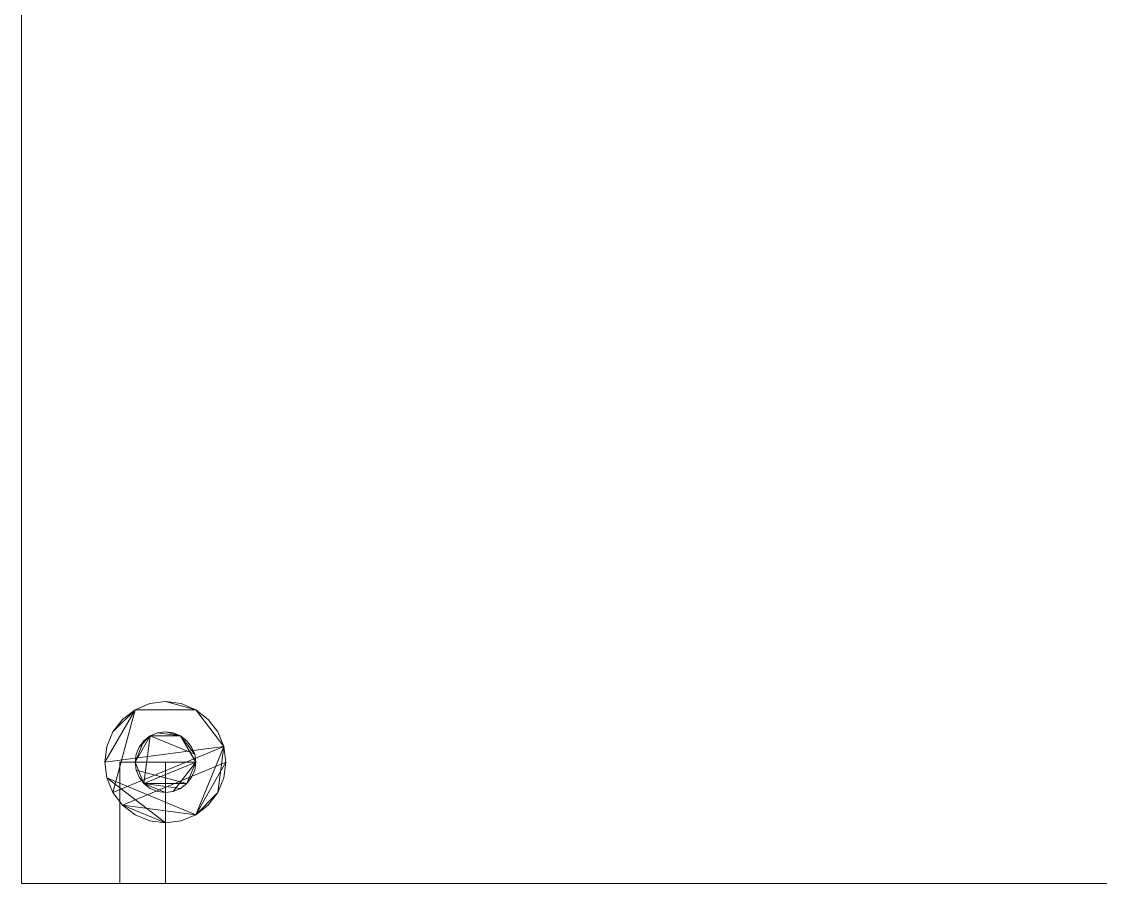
# Model space of a CAD drawing. Header units: feet. Extents: x 1888 to 2477, y 2252 to 2616.
# Drawn here: x 2243.97 to 2266.26, y 2252.41 to 2270.21 of the extents above; entities that cross this region are included whole.
import ezdxf

# ---------------------------------------------------------------- set-up
doc = ezdxf.new("R2010")
doc.units = ezdxf.units.FT
doc.layers.add('3D-F-AFFFEQM', color=3, linetype='Continuous', lineweight=9)

# ---------------------------------------------------------------- blocks, each defined once
blk = doc.blocks.new('Refrigerator')
at = {"layer": '3D-F-AFFFEQM'}
mesh = blk.add_polyface(dxfattribs=at)
corners = [(-36.32, -24.749, 76.815), (2.155, -24.749, 76.815), (2.155, 1.171, 76.815), (-36.32, 1.171, 76.815)]
mesh.append_faces([[corners[k] for k in face] for face in [(3, 0, 1, 2)]])
mesh = blk.add_polyface(dxfattribs=at)
corners = [(-36.32, -24.749, 1.08), (-36.32, 1.171, 1.08), (2.155, 1.171, 1.08), (2.155, -24.749, 1.08)]
mesh.append_faces([[corners[k] for k in face] for face in [(2, 3, 0, 1)]])
mesh = blk.add_polyface(dxfattribs=at)
corners = [(-36.32, -24.749, 76.815), (-36.32, 1.171, 76.815), (-36.32, 1.171, 1.08), (-36.32, -24.749, 1.08)]
mesh.append_faces([[corners[k] for k in face] for face in [(3, 0, 1, 2)]])
mesh = blk.add_polyface(dxfattribs=at)
corners = [(-32.675, -22.589, 0.27), (-32.712, -22.31, 0.27), (-32.819, -22.049, 0.27), (-32.991, -21.826, 0.27), (-33.215, -21.654, 0.27), (-33.475, -21.546, 0.27), (-33.755, -21.509, 0.27), (-34.034, -21.546, 0.27), (-34.295, -21.654, 0.27), (-34.518, -21.826, 0.27), (-34.69, -22.049, 0.27), (-34.798, -22.31, 0.27), (-34.835, -22.589, 0.27), (-34.798, -22.869, 0.27), (-34.69, -23.129, 0.27), (-34.518, -23.353, 0.27), (-34.295, -23.525, 0.27), (-34.034, -23.632, 0.27), (-33.755, -23.669, 0.27), (-33.475, -23.632, 0.27), (-33.215, -23.525, 0.27), (-32.991, -23.353, 0.27), (-32.819, -23.129, 0.27), (-32.712, -22.869, 0.27)]
mesh.append_faces([[corners[k] for k in face] for face in [(10, 8, 9), (6, 4, 5)]], dxfattribs={"vtx0": -1})
mesh.append_faces([[corners[k] for k in face] for face in [(8, 12, 1, 4)]], dxfattribs={"vtx0": -1, "vtx1": -1, "vtx2": -1, "vtx3": -1})
mesh.append_faces([[corners[k] for k in face] for face in [(1, 12, 13, 20)]], dxfattribs={"vtx0": -1, "vtx2": -1, "vtx3": -1})
mesh.append_faces([[corners[k] for k in face] for face in [(13, 18, 19, 20)]], dxfattribs={"vtx0": -1, "vtx3": -1})
mesh.append_faces([[corners[k] for k in face] for face in [(17, 18, 15, 16)]], dxfattribs={"vtx1": -1})
mesh.append_faces([[corners[k] for k in face] for face in [(6, 7, 8, 4), (10, 11, 12, 8), (13, 14, 15, 18), (20, 21, 22, 1)]], dxfattribs={"vtx2": -1, "vtx3": -1})
mesh.append_faces([[corners[k] for k in face] for face in [(1, 2, 3, 4), (22, 23, 0, 1)]], dxfattribs={"vtx3": -1})
mesh = blk.add_polyface(dxfattribs=at)
corners = [(-32.675, -22.589), (-32.712, -22.869), (-32.819, -23.129), (-32.991, -23.353), (-33.215, -23.525), (-33.475, -23.632), (-33.755, -23.669), (-34.034, -23.632), (-34.295, -23.525), (-34.518, -23.353), (-34.69, -23.129), (-34.798, -22.869), (-34.835, -22.589), (-34.798, -22.31), (-34.69, -22.049), (-34.518, -21.826), (-34.295, -21.654), (-34.034, -21.546), (-33.755, -21.509), (-33.475, -21.546), (-33.215, -21.654), (-32.991, -21.826), (-32.819, -22.049), (-32.712, -22.31)]
mesh.append_faces([[corners[k] for k in face] for face in [(9, 6, 7, 8), (4, 2, 3), (16, 14, 15), (20, 18, 19)]], dxfattribs={"vtx0": -1})
mesh.append_faces([[corners[k] for k in face] for face in [(6, 9, 4, 5)]], dxfattribs={"vtx0": -1, "vtx1": -1})
mesh.append_faces([[corners[k] for k in face] for face in [(9, 0, 4)]], dxfattribs={"vtx0": -1, "vtx1": -1, "vtx2": -1})
mesh.append_faces([[corners[k] for k in face] for face in [(23, 10, 16, 20)]], dxfattribs={"vtx0": -1, "vtx1": -1, "vtx2": -1, "vtx3": -1})
mesh.append_faces([[corners[k] for k in face] for face in [(23, 0, 9, 10)]], dxfattribs={"vtx1": -1, "vtx3": -1})
mesh.append_faces([[corners[k] for k in face] for face in [(21, 22, 23, 20)]], dxfattribs={"vtx2": -1})
mesh.append_faces([[corners[k] for k in face] for face in [(0, 1, 2, 4), (10, 11, 12, 16), (12, 13, 14, 16), (16, 17, 18, 20)]], dxfattribs={"vtx2": -1, "vtx3": -1})
mesh = blk.add_polyface(dxfattribs=at)
corners = [(-34.835, -22.589, 0.27), (-34.798, -22.31, 0.27), (-34.69, -22.049, 0.27), (-34.518, -21.826, 0.27), (-34.295, -21.654, 0.27), (-34.034, -21.546, 0.27), (-33.755, -21.509, 0.27), (-33.475, -21.546, 0.27), (-33.215, -21.654, 0.27), (-32.991, -21.826, 0.27), (-32.819, -22.049, 0.27), (-32.712, -22.31, 0.27), (-32.675, -22.589, 0.27), (-32.675, -22.589), (-32.712, -22.31), (-32.819, -22.049), (-32.991, -21.826), (-33.215, -21.654), (-33.475, -21.546), (-33.755, -21.509), (-34.034, -21.546), (-34.295, -21.654), (-34.518, -21.826), (-34.69, -22.049), (-34.798, -22.31), (-34.835, -22.589)]
mesh.append_faces([[corners[k] for k in face] for face in [(13, 14, 11, 12), (0, 1, 24, 25)]], dxfattribs={"vtx1": -1})
mesh.append_faces([[corners[k] for k in face] for face in [(14, 15, 10, 11), (16, 17, 8, 9), (15, 16, 9, 10), (17, 18, 7, 8), (6, 7, 18, 19), (19, 20, 5, 6), (20, 21, 4, 5), (22, 23, 2, 3), (21, 22, 3, 4), (23, 24, 1, 2)]], dxfattribs={"vtx1": -1, "vtx3": -1})
mesh = blk.add_polyface(dxfattribs=at)
corners = [(-33.215, -22.589, 1.08), (-33.233, -22.449, 1.08), (-33.287, -22.319, 1.08), (-33.373, -22.207, 1.08), (-33.485, -22.122, 1.08), (-33.615, -22.068, 1.08), (-33.755, -22.049, 1.08), (-33.895, -22.068, 1.08), (-34.025, -22.122, 1.08), (-34.137, -22.207, 1.08), (-34.222, -22.319, 1.08), (-34.276, -22.449, 1.08), (-34.295, -22.589, 1.08), (-34.276, -22.729, 1.08), (-34.222, -22.859, 1.08), (-34.137, -22.971, 1.08), (-34.025, -23.057, 1.08), (-33.895, -23.111, 1.08), (-33.755, -23.129, 1.08), (-33.615, -23.111, 1.08), (-33.485, -23.057, 1.08), (-33.373, -22.971, 1.08), (-33.287, -22.859, 1.08), (-33.233, -22.729, 1.08)]
mesh.append_faces([[corners[k] for k in face] for face in [(6, 4, 5)]], dxfattribs={"vtx0": -1})
mesh.append_faces([[corners[k] for k in face] for face in [(4, 8, 15, 0)]], dxfattribs={"vtx0": -1, "vtx1": -1, "vtx2": -1, "vtx3": -1})
mesh.append_faces([[corners[k] for k in face] for face in [(4, 0, 1)]], dxfattribs={"vtx0": -1, "vtx2": -1})
mesh.append_faces([[corners[k] for k in face] for face in [(15, 18, 19, 0)]], dxfattribs={"vtx0": -1, "vtx2": -1, "vtx3": -1})
mesh.append_faces([[corners[k] for k in face] for face in [(14, 15, 12, 13), (17, 18, 15, 16)]], dxfattribs={"vtx1": -1})
mesh.append_faces([[corners[k] for k in face] for face in [(8, 9, 12, 15)]], dxfattribs={"vtx1": -1, "vtx2": -1, "vtx3": -1})
mesh.append_faces([[corners[k] for k in face] for face in [(10, 11, 12, 9)]], dxfattribs={"vtx2": -1})
mesh.append_faces([[corners[k] for k in face] for face in [(6, 7, 8, 4), (19, 20, 21, 0)]], dxfattribs={"vtx2": -1, "vtx3": -1})
mesh.append_faces([[corners[k] for k in face] for face in [(1, 2, 3, 4), (21, 22, 23, 0)]], dxfattribs={"vtx3": -1})
mesh = blk.add_polyface(dxfattribs=at)
corners = [(-33.215, -22.589, 0.27), (-33.233, -22.729, 0.27), (-33.287, -22.859, 0.27), (-33.373, -22.971, 0.27), (-33.485, -23.057, 0.27), (-33.615, -23.111, 0.27), (-33.755, -23.129, 0.27), (-33.895, -23.111, 0.27), (-34.025, -23.057, 0.27), (-34.137, -22.971, 0.27), (-34.222, -22.859, 0.27), (-34.276, -22.729, 0.27), (-34.295, -22.589, 0.27), (-34.276, -22.449, 0.27), (-34.222, -22.319, 0.27), (-34.137, -22.207, 0.27), (-34.025, -22.122, 0.27), (-33.895, -22.068, 0.27), (-33.755, -22.049, 0.27), (-33.615, -22.068, 0.27), (-33.485, -22.122, 0.27), (-33.373, -22.207, 0.27), (-33.287, -22.319, 0.27), (-33.233, -22.449, 0.27)]
mesh.append_faces([[corners[k] for k in face] for face in [(9, 6, 7, 8), (16, 14, 15)]], dxfattribs={"vtx0": -1})
mesh.append_faces([[corners[k] for k in face] for face in [(0, 3, 11, 12), (12, 16, 23, 0)]], dxfattribs={"vtx0": -1, "vtx1": -1, "vtx3": -1})
mesh.append_faces([[corners[k] for k in face] for face in [(9, 3, 4)]], dxfattribs={"vtx0": -1, "vtx2": -1})
mesh.append_faces([[corners[k] for k in face] for face in [(5, 6, 9, 4)]], dxfattribs={"vtx1": -1, "vtx2": -1})
mesh.append_faces([[corners[k] for k in face] for face in [(16, 17, 20, 23)]], dxfattribs={"vtx1": -1, "vtx2": -1, "vtx3": -1})
mesh.append_faces([[corners[k] for k in face] for face in [(1, 2, 3, 0), (21, 22, 23, 20), (18, 19, 20, 17)]], dxfattribs={"vtx2": -1})
mesh.append_faces([[corners[k] for k in face] for face in [(9, 10, 11, 3), (12, 13, 14, 16)]], dxfattribs={"vtx2": -1, "vtx3": -1})
mesh = blk.add_polyface(dxfattribs=at)
corners = [(-34.295, -22.589, 1.08), (-34.276, -22.449, 1.08), (-34.222, -22.319, 1.08), (-34.137, -22.207, 1.08), (-34.025, -22.122, 1.08), (-33.895, -22.068, 1.08), (-33.755, -22.049, 1.08), (-33.615, -22.068, 1.08), (-33.485, -22.122, 1.08), (-33.373, -22.207, 1.08), (-33.287, -22.319, 1.08), (-33.233, -22.449, 1.08), (-33.215, -22.589, 1.08), (-33.215, -22.589, 0.27), (-33.233, -22.449, 0.27), (-33.287, -22.319, 0.27), (-33.373, -22.207, 0.27), (-33.485, -22.122, 0.27), (-33.615, -22.068, 0.27), (-33.755, -22.049, 0.27), (-33.895, -22.068, 0.27), (-34.025, -22.122, 0.27), (-34.137, -22.207, 0.27), (-34.222, -22.319, 0.27), (-34.276, -22.449, 0.27), (-34.295, -22.589, 0.27)]
mesh.append_faces([[corners[k] for k in face] for face in [(13, 14, 11, 12), (0, 1, 24, 25)]], dxfattribs={"vtx1": -1})
mesh.append_faces([[corners[k] for k in face] for face in [(14, 15, 10, 11), (16, 17, 8, 9), (15, 16, 9, 10), (17, 18, 7, 8), (6, 7, 18, 19), (19, 20, 5, 6), (20, 21, 4, 5), (22, 23, 2, 3), (21, 22, 3, 4), (23, 24, 1, 2)]], dxfattribs={"vtx1": -1, "vtx3": -1})
mesh = blk.add_polyface(dxfattribs=at)
corners = [(-32.675, -22.589, 0.27), (-32.712, -22.869, 0.27), (-32.819, -23.129, 0.27), (-32.991, -23.353, 0.27), (-33.215, -23.525, 0.27), (-33.475, -23.632, 0.27), (-33.755, -23.669, 0.27), (-34.034, -23.632, 0.27), (-34.295, -23.525, 0.27), (-34.518, -23.353, 0.27), (-34.69, -23.129, 0.27), (-34.798, -22.869, 0.27), (-34.835, -22.589, 0.27), (-34.835, -22.589), (-34.798, -22.869), (-34.69, -23.129), (-34.518, -23.353), (-34.295, -23.525), (-34.034, -23.632), (-33.755, -23.669), (-33.475, -23.632), (-33.215, -23.525), (-32.991, -23.353), (-32.819, -23.129), (-32.712, -22.869), (-32.675, -22.589)]
mesh.append_faces([[corners[k] for k in face] for face in [(13, 14, 11, 12), (0, 1, 24, 25)]], dxfattribs={"vtx1": -1})
mesh.append_faces([[corners[k] for k in face] for face in [(14, 15, 10, 11), (16, 17, 8, 9), (15, 16, 9, 10), (17, 18, 7, 8), (6, 7, 18, 19), (19, 20, 5, 6), (20, 21, 4, 5), (22, 23, 2, 3), (21, 22, 3, 4), (23, 24, 1, 2)]], dxfattribs={"vtx1": -1, "vtx3": -1})
mesh = blk.add_polyface(dxfattribs=at)
corners = [(-34.565, -22.589, 71.415), (-33.755, -22.589, 71.415), (-33.755, -22.589, 70.605), (-34.565, -22.589, 70.605)]
mesh.append_faces([[corners[k] for k in face] for face in [(3, 0, 1, 2)]])
mesh = blk.add_polyface(dxfattribs=at)
corners = [(-33.755, -22.589, 71.415), (-34.565, -22.589, 71.415), (-34.565, -24.749, 71.415), (-33.755, -24.749, 71.415)]
mesh.append_faces([[corners[k] for k in face] for face in [(0, 1, 2, 3)]])
mesh = blk.add_polyface(dxfattribs=at)
corners = [(-34.565, -22.589, 70.605), (-33.755, -22.589, 70.605), (-33.755, -24.749, 70.605), (-34.565, -24.749, 70.605)]
mesh.append_faces([[corners[k] for k in face] for face in [(0, 1, 2, 3)]])
mesh = blk.add_polyface(dxfattribs=at)
corners = [(-34.565, -22.589, 71.415), (-34.565, -22.589, 70.605), (-34.565, -24.749, 70.605), (-34.565, -24.749, 71.415)]
mesh.append_faces([[corners[k] for k in face] for face in [(3, 0, 1, 2)]])
mesh = blk.add_polyface(dxfattribs=at)
corners = [(-33.215, -22.589, 1.08), (-33.233, -22.729, 1.08), (-33.287, -22.859, 1.08), (-33.373, -22.971, 1.08), (-33.485, -23.057, 1.08), (-33.615, -23.111, 1.08), (-33.755, -23.129, 1.08), (-33.895, -23.111, 1.08), (-34.025, -23.057, 1.08), (-34.137, -22.971, 1.08), (-34.222, -22.859, 1.08), (-34.276, -22.729, 1.08), (-34.295, -22.589, 1.08), (-34.295, -22.589, 0.27), (-34.276, -22.729, 0.27), (-34.222, -22.859, 0.27), (-34.137, -22.971, 0.27), (-34.025, -23.057, 0.27), (-33.895, -23.111, 0.27), (-33.755, -23.129, 0.27), (-33.615, -23.111, 0.27), (-33.485, -23.057, 0.27), (-33.373, -22.971, 0.27), (-33.287, -22.859, 0.27), (-33.233, -22.729, 0.27), (-33.215, -22.589, 0.27)]
mesh.append_faces([[corners[k] for k in face] for face in [(13, 14, 11, 12), (0, 1, 24, 25)]], dxfattribs={"vtx1": -1})
mesh.append_faces([[corners[k] for k in face] for face in [(14, 15, 10, 11), (16, 17, 8, 9), (15, 16, 9, 10), (17, 18, 7, 8), (6, 7, 18, 19), (19, 20, 5, 6), (20, 21, 4, 5), (22, 23, 2, 3), (21, 22, 3, 4), (23, 24, 1, 2)]], dxfattribs={"vtx1": -1, "vtx3": -1})
mesh = blk.add_polyface(dxfattribs=at)
corners = [(-33.755, -22.589, 70.605), (-33.755, -22.589, 71.415), (-33.755, -24.749, 71.415), (-33.755, -24.749, 70.605)]
mesh.append_faces([[corners[k] for k in face] for face in [(3, 0, 1, 2)]])
mesh = blk.add_polyface(dxfattribs=at)
corners = [(2.155, -24.749, 76.815), (-36.32, -24.749, 76.815), (-36.32, -24.749, 1.08), (2.155, -24.749, 1.08)]
mesh.append_faces([[corners[k] for k in face] for face in [(3, 0, 1, 2)]])
mesh = blk.add_polyface(dxfattribs=at)
corners = [(-34.565, -24.749, 71.415), (-34.565, -24.749, 70.605), (-33.755, -24.749, 70.605), (-33.755, -24.749, 71.415)]
mesh.append_faces([[corners[k] for k in face] for face in [(2, 3, 0, 1)]])

msp = doc.modelspace()

# ---------------------------------------------------------------- block references
at = {"xscale": 1.15876680052351, "yscale": 1.15876680052351, "zscale": 1.15876680052351}
msp.add_blockref('Refrigerator', (2286.052, 2281.09, -1.251), dxfattribs=at)

doc.saveas('drawing.dxf')
